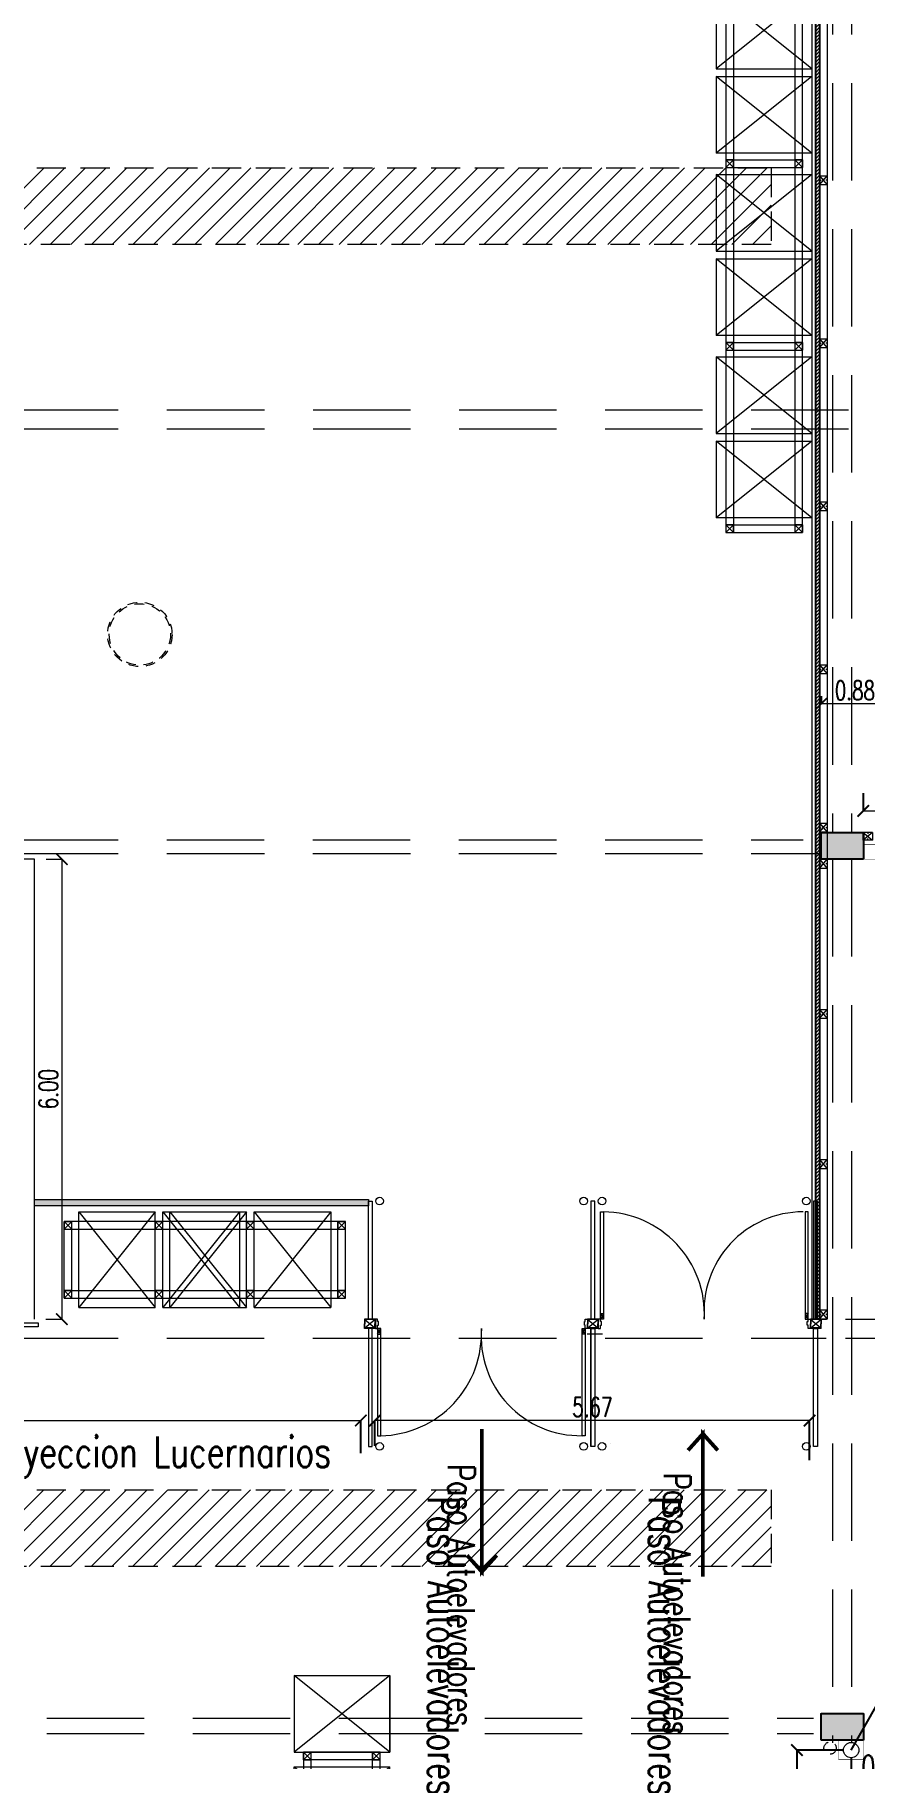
# Model space of a CAD drawing. Header units: millimetres. Extents: x 2828 to 3406, y 849 to 1266.
# Drawn here: x 2926.4 to 2937.23, y 1191.15 to 1213.64 of the extents above; entities that cross this region are included whole.
import ezdxf

# ---------------------------------------------------------------- set-up
doc = ezdxf.new("R2010")
doc.units = ezdxf.units.MM
doc.header["$PDMODE"] = 34
doc.header["$PDSIZE"] = -10
for name, pattern in [('AC-0071-XR-01-PL-PB-R07$0$HIDDEN2', [0.1875, 0.125, -0.0625]), ('DASHDOT', [1, 0.5, -0.25, 0, -0.25]), ('DASHED', [19.05, 12.7, -6.35]), ('DASHED2', [0.375, 0.25, -0.125])]:
    doc.linetypes.add(name, pattern=pattern)
doc.layers.get('DEFPOINTS').update_dxf_attribs({"lineweight": 5})
for name, color, linetype, lineweight in [('0.05', 64, 'Continuous', 5), ('0.10', 161, 'Continuous', 9), ('0.15', 41, 'Continuous', 13), ('0.2', 4, 'Continuous', 15), ('0.20', 4, 'Continuous', 15), ('0.30', 1, 'Continuous', 25), ('arq cotas', 152, 'Continuous', 13), ('arq tex', 31, 'Continuous', 5), ('barandas', 82, 'Continuous', 5), ('camaras', 42, 'Continuous', 20), ('columnas', 12, 'Continuous', 20), ('equip tx', 220, 'Continuous', 5), ('equipa cotas', 222, 'Continuous', 5), ('EQUIPAMIENTO', 4, 'Continuous', 15), ('proyecciones', 221, 'DASHED', 5), ('proyecciones caños pluviales', 191, 'DASHED2', 5)]:
    doc.layers.add(name, color=color, linetype=linetype, lineweight=lineweight)
for name, color, linetype, lineweight, true_color in [('eolicos nuevos', 7, 'Continuous', 13, 0x387000), ('equipa auxiliar', 7, 'Continuous', 13, 0x878787), ('hatch nuevo', 7, 'Continuous', 13, 0xff4f14), ('lucernarios nuevos', 252, 'DASHED', 9, 0x696969)]:
    doc.layers.add(name, color=color, linetype=linetype, lineweight=lineweight, true_color=true_color)
doc.layers.add('texto pluviales', color=52, linetype='Continuous')
doc.styles.add('100', font='romans.shx', dxfattribs={"width": 0.75, "height": 0.2})
doc.styles.add('250-cts', font='romans.shx', dxfattribs={"width": 0.7, "height": 0.25})
doc.dimstyles.new('250', dxfattribs={"dimtxt": 0.3, "dimasz": 0.15, "dimexe": 0, "dimexo": 0.1, "dimgap": 0.05, "dimtad": 1, "dimzin": 0, "dimdsep": 46, "dimtxsty": '250-cts', "dimblk": 'ARCHTICK', "dimcen": 0.02, "dimclrd": 256, "dimclre": 256, "dimclrt": 256, "dimazin": 0, "dimtfac": 1, "dimtofl": 0, "dimtmove": 1, "dimatfit": 0, "dimldrblk": 'OPEN90', "dimfxl": 1, "dimtolj": 1, "dimtzin": 0, "dimlwd": -1, "dimarcsym": 0})

# ---------------------------------------------------------------- blocks, each defined once
blk = doc.blocks.new('columnas')
at = {"layer": '0.05'}
h = blk.add_hatch(color=256, dxfattribs=at)
h.dxf.hatch_style = 1
h.paths.add_polyline_path([(7.351, 49.616), (7.901, 49.616), (7.901, 49.966), (7.351, 49.966)])
at = {"layer": '0.30', "lineweight": -2, "ltscale": 0.05}
h = blk.add_hatch(dxfattribs=at)
h.set_pattern_fill('ANSI31', color=256, scale=10000000000)
h.paths.add_polyline_path([(7.351, 49.616), (7.901, 49.616), (7.901, 49.966), (7.351, 49.966)])
at = {"layer": '0.15', "lineweight": -2, "ltscale": 0.05}
for p, q in [((7.901, 49.966), (7.351, 49.966)), ((7.351, 49.966), (7.351, 49.616)), ((7.901, 49.616), (7.901, 49.966)), ((7.351, 49.616), (7.901, 49.616))]:
    blk.add_line(p, q, dxfattribs=at)
at = {"layer": '0.30'}
for p, q in [((7.351, 49.966), (7.901, 49.966)), ((7.351, 49.616), (7.351, 49.966)), ((7.901, 49.966), (7.901, 49.616)), ((7.901, 49.616), (7.351, 49.616))]:
    blk.add_line(p, q, dxfattribs=at)
blk = doc.blocks.new('_ARCHTICK')
at = {"color": 0, "linetype": 'ByBlock', "const_width": 0.15}
blk.add_lwpolyline([(-0.5, -0.5), (0.5, 0.5)], dxfattribs=at)
blk = doc.blocks.new('*D225')
at = {"layer": 'DEFPOINTS', "color": 0, "transparency": 16777216}
for p in [(2936.661, 1204.909), (2936.661, 1204.909), (2937.543, 1204.909)]:
    blk.add_point(p, dxfattribs=at)
at = {"layer": 'equipa cotas', "linetype": 'DASHDOT', "lineweight": -2, "transparency": 16777216}
for p, q in [((2936.661, 1205.009), (2936.661, 1204.909)), ((2937.543, 1205.009), (2937.543, 1204.909))]:
    blk.add_line(p, q, dxfattribs=at)
at = {"layer": 'equipa cotas', "transparency": 16777216}
blk.add_line((2937.543, 1204.909), (2936.661, 1204.909), dxfattribs=at)
at = {"layer": 'equipa cotas', "transparency": 16777216, "xscale": 0.15, "yscale": 0.15, "zscale": 0.15, "rotation": 180}
blk.add_blockref('_ARCHTICK', (2936.661, 1204.909), dxfattribs=at)
at = {"layer": 'equipa cotas', "transparency": 16777216, "xscale": 0.15, "yscale": 0.15, "zscale": 0.15}
blk.add_blockref('_ARCHTICK', (2937.543, 1204.909), dxfattribs=at)
at = {"layer": 'equipa cotas', "transparency": 16777216, "insert": (2937.102, 1205.084), "char_height": 0.25, "attachment_point": 5, "style": '250-cts'}
blk.add_mtext('\\A1;0.88', dxfattribs=at)
blk = doc.blocks.new('_Open90')
at = {"color": 0, "linetype": 'ByBlock', "lineweight": -2}
for p, q in [((0, 0), (-1, 0)), ((-0.5, 0.5), (0, 0)), ((0, 0), (-0.5, -0.5))]:
    blk.add_line(p, q, dxfattribs=at)
blk = doc.blocks.new('*D292')
at = {"layer": 'arq cotas', "lineweight": -2, "transparency": 16777216}
for p, q in [((2937.211, 1203.742), (2937.211, 1203.512)), ((2946.042, 1203.742), (2946.042, 1203.512))]:
    blk.add_line(p, q, dxfattribs=at)
at = {"layer": 'arq cotas', "transparency": 16777216}
blk.add_line((2937.211, 1203.512), (2946.042, 1203.512), dxfattribs=at)
at = {"layer": 'DEFPOINTS', "color": 0, "transparency": 16777216}
for p in [(2937.211, 1203.842, -101.167), (2946.042, 1203.842), (2946.042, 1203.512)]:
    blk.add_point(p, dxfattribs=at)
at = {"layer": 'arq cotas', "transparency": 16777216, "xscale": 0.15, "yscale": 0.15, "zscale": 0.15, "rotation": 180}
blk.add_blockref('_ARCHTICK', (2937.211, 1203.512), dxfattribs=at)
at = {"layer": 'arq cotas', "transparency": 16777216, "xscale": 0.15, "yscale": 0.15, "zscale": 0.15}
blk.add_blockref('_ARCHTICK', (2946.042, 1203.512), dxfattribs=at)
at = {"layer": 'arq cotas', "transparency": 16777216, "insert": (2941.627, 1203.687), "char_height": 0.25, "attachment_point": 5, "style": '250-cts'}
blk.add_mtext('\\A1;8.83', dxfattribs=at)
blk = doc.blocks.new('*D357')
at = {"layer": 'DEFPOINTS', "color": 0, "transparency": 16777216}
for p in [(2937.053, 1191.262), (2936.346, 1188.562), (2937.953, 1188.562)]:
    blk.add_point(p, dxfattribs=at)
at = {"layer": 'texto pluviales', "lineweight": -2, "transparency": 16777216}
for p, q in [((2936.953, 1191.262), (2936.346, 1191.262)), ((2937.853, 1188.562), (2936.346, 1188.562))]:
    blk.add_line(p, q, dxfattribs=at)
at = {"layer": 'texto pluviales', "transparency": 16777216}
blk.add_line((2936.346, 1191.262), (2936.346, 1188.562), dxfattribs=at)
at = {"layer": 'texto pluviales', "transparency": 16777216, "xscale": 0.15, "yscale": 0.15, "zscale": 0.15}
for p, rotation in [((2936.346, 1191.262), 90), ((2936.346, 1188.562), 270)]:
    blk.add_blockref('_ARCHTICK', p, dxfattribs=dict(at, rotation=rotation))
at = {"layer": 'texto pluviales', "transparency": 16777216, "insert": (2936.146, 1189.912), "char_height": 0.3, "attachment_point": 5, "rotation": 90, "style": '250-cts'}
blk.add_mtext('\\A1;2.70', dxfattribs=at)
blk = doc.blocks.new('*D358')
at = {"layer": 'DEFPOINTS', "color": 0, "transparency": 16777216}
for p in [(2937.053, 1191.262), (2937.95, 1190.845), (2937.95, 1188.749, 101.167)]:
    blk.add_point(p, dxfattribs=at)
at = {"layer": 'texto pluviales', "lineweight": -2, "transparency": 16777216}
for p, q in [((2937.053, 1191.162), (2937.053, 1190.845)), ((2937.95, 1188.849), (2937.95, 1190.845))]:
    blk.add_line(p, q, dxfattribs=at)
at = {"layer": 'texto pluviales', "transparency": 16777216}
blk.add_line((2937.053, 1190.845), (2937.95, 1190.845), dxfattribs=at)
at = {"layer": 'texto pluviales', "transparency": 16777216, "xscale": 0.15, "yscale": 0.15, "zscale": 0.15, "rotation": 180}
blk.add_blockref('_ARCHTICK', (2937.053, 1190.845), dxfattribs=at)
at = {"layer": 'texto pluviales', "transparency": 16777216, "xscale": 0.15, "yscale": 0.15, "zscale": 0.15}
blk.add_blockref('_ARCHTICK', (2937.95, 1190.845), dxfattribs=at)
at = {"layer": 'texto pluviales', "transparency": 16777216, "insert": (2937.501, 1191.045), "char_height": 0.3, "attachment_point": 5, "style": '250-cts'}
blk.add_mtext('\\A1;0.90', dxfattribs=at)
blk = doc.blocks.new('col.met')
at = {"layer": 'camaras'}
for p, q in [((5.086, 112.568), (5.206, 112.568)), ((5.086, 112.468), (5.086, 112.568)), ((5.086, 112.468), (5.206, 112.568)), ((5.206, 112.468), (5.086, 112.568)), ((5.086, 112.468), (5.206, 112.468)), ((5.146, 112.568), (5.146, 112.548)), ((5.146, 112.468), (5.146, 112.488)), ((5.206, 112.568), (5.206, 112.468))]:
    blk.add_line(p, q, dxfattribs=at)
blk = doc.blocks.new('A$C371A6B59')
at = {"layer": 'lucernarios nuevos', "ltscale": 0.03}
h = blk.add_hatch(dxfattribs=at)
h.set_pattern_fill('ANSI31', color=256, scale=0.06)
h.set_pattern_definition([(45, (-2900.79639, -1108.54296), (-0.134703842, 0.134703842), [])])
h.paths.add_polyline_path([(0, 1), (16.438, 1), (16.438, 0), (0, 0)])
blk.add_lwpolyline([(0, 1), (16.438, 1), (16.438, 0), (0, 0)], close=True, dxfattribs=at)
blk = doc.blocks.new('A$C26D87C71')
at = {"layer": 'eolicos nuevos', "linetype": 'DASHED', "ltscale": 0.01}
for radius in [0.42, 0.4]:
    blk.add_circle((0, 0), radius, dxfattribs=at)
blk = doc.blocks.new('A$C45170E89')
at = {"layer": 'eolicos nuevos'}
blk.add_blockref('A$C26D87C71', (-18.365, 0), dxfattribs=at)
blk = doc.blocks.new('*D449')
at = {"layer": 'DEFPOINTS', "color": 0, "transparency": 16777216}
for p in [(2930.841, 1195.56), (2930.841, 1195.131), (2936.511, 1194.942)]:
    blk.add_point(p, dxfattribs=at)
at = {"layer": 'equipa cotas', "linetype": 'DASHDOT', "lineweight": -2, "transparency": 16777216}
for p, q in [((2930.841, 1195.231), (2930.841, 1195.56)), ((2936.511, 1195.042), (2936.511, 1195.56))]:
    blk.add_line(p, q, dxfattribs=at)
at = {"layer": 'equipa cotas', "transparency": 16777216}
blk.add_line((2936.511, 1195.56), (2930.841, 1195.56), dxfattribs=at)
at = {"layer": 'equipa cotas', "transparency": 16777216, "xscale": 0.15, "yscale": 0.15, "zscale": 0.15, "rotation": 180}
blk.add_blockref('_ARCHTICK', (2930.841, 1195.56), dxfattribs=at)
at = {"layer": 'equipa cotas', "transparency": 16777216, "xscale": 0.15, "yscale": 0.15, "zscale": 0.15}
blk.add_blockref('_ARCHTICK', (2936.511, 1195.56), dxfattribs=at)
at = {"layer": 'equipa cotas', "transparency": 16777216, "insert": (2933.676, 1195.735), "char_height": 0.25, "attachment_point": 5, "style": '250-cts'}
blk.add_mtext('\\A1;5.67', dxfattribs=at)
blk = doc.blocks.new('upn140')
at = {"layer": '0.20'}
for p, q in [((2930.668, 1180.002), (2930.528, 1180.002)), ((2930.528, 1180.002), (2930.528, 1179.944)), ((2930.528, 1179.882), (2930.528, 1179.941)), ((2930.663, 1179.997), (2930.533, 1179.997)), ((2930.533, 1179.997), (2930.533, 1179.942)), ((2930.533, 1179.888), (2930.663, 1179.997)), ((2930.533, 1179.997), (2930.663, 1179.888)), ((2930.533, 1179.888), (2930.533, 1179.942)), ((2930.663, 1179.888), (2930.533, 1179.888)), ((2930.663, 1179.997), (2930.663, 1179.942)), ((2930.663, 1179.888), (2930.663, 1179.942)), ((2930.668, 1180.002), (2930.668, 1179.944)), ((2930.668, 1179.882), (2930.668, 1179.941)), ((2930.668, 1179.882), (2930.528, 1179.882))]:
    blk.add_line(p, q, dxfattribs=at)
for centre, start, end in [((2930.532, 1179.949), 233.9266, 282.3474), ((2930.532, 1179.936), 77.6526, 126.0734), ((2930.664, 1179.949), 257.6526, 306.0734), ((2930.664, 1179.936), 53.9266, 102.3474)]:
    blk.add_arc(centre, 0.00664, start, end, dxfattribs=at)
blk = doc.blocks.new('A$C53AC3D90')
at = {"layer": 'barandas'}
for p, q in [((-0.025, -0.06), (-0.025, -1.6)), ((0.025, -0.06), (0.025, -1.6))]:
    blk.add_line(p, q, dxfattribs=at)
for points in [[(-2.878, 0.06), (-2.928, 0.06), (-2.928, 1.6), (-2.878, 1.6)], [(-0.025, 0.06), (0.025, 0.06), (0.025, 1.6), (-0.025, 1.6)], [(2.878, 0.06), (2.928, 0.06), (2.928, 1.6), (2.878, 1.6)], [(-2.878, -0.06), (-2.928, -0.06), (-2.928, -1.6), (-2.878, -1.6)], [(-0.025, -0.06), (0.025, -0.06), (0.025, -1.6), (-0.025, -1.6)], [(2.878, -0.06), (2.928, -0.06), (2.928, -1.6), (2.878, -1.6)]]:
    blk.add_lwpolyline(points, close=True, dxfattribs=at)
for centre in [(-2.783, 1.6), (-0.12, 1.6), (0.12, 1.6), (2.783, 1.6), (-2.783, -1.6), (-0.12, -1.6), (0.12, -1.6), (2.783, -1.6)]:
    blk.add_circle(centre, 0.05, dxfattribs=at)
blk = doc.blocks.new('*D454')
at = {"layer": 'DEFPOINTS', "color": 0, "transparency": 16777216}
for p in [(2905.959, 1195.771, 0.152), (2930.656, 1195.56), (2930.656, 1195.035, 0.009)]:
    blk.add_point(p, dxfattribs=at)
at = {"layer": 'equipa cotas', "linetype": 'DASHDOT', "lineweight": -2, "transparency": 16777216}
for p, q in [((2905.959, 1195.671), (2905.959, 1195.56)), ((2930.656, 1195.135), (2930.656, 1195.56))]:
    blk.add_line(p, q, dxfattribs=at)
at = {"layer": 'equipa cotas', "transparency": 16777216}
blk.add_line((2905.959, 1195.56), (2930.656, 1195.56), dxfattribs=at)
at = {"layer": 'equipa cotas', "transparency": 16777216, "xscale": 0.15, "yscale": 0.15, "zscale": 0.15, "rotation": 180}
blk.add_blockref('_ARCHTICK', (2905.959, 1195.56), dxfattribs=at)
at = {"layer": 'equipa cotas', "transparency": 16777216, "xscale": 0.15, "yscale": 0.15, "zscale": 0.15}
blk.add_blockref('_ARCHTICK', (2930.656, 1195.56), dxfattribs=at)
at = {"layer": 'equipa cotas', "transparency": 16777216, "insert": (2918.308, 1195.735), "char_height": 0.25, "attachment_point": 5, "style": '250-cts'}
blk.add_mtext('\\A1;24.70', dxfattribs=at)
blk = doc.blocks.new('D')
at = {"layer": 'equipa auxiliar', "linetype": 'DASHED'}
for p, q in [((2931.035, 1108.413), (2929.785, 1109.413)), ((2931.035, 1109.413), (2929.785, 1108.413)), ((2929.785, 1109.413), (2929.785, 1108.413)), ((2929.785, 1109.413), (2931.035, 1109.413)), ((2931.035, 1108.413), (2931.035, 1109.413)), ((2931.035, 1109.413), (2931.035, 1108.413)), ((2929.785, 1108.413), (2931.035, 1108.413))]:
    blk.add_line(p, q, dxfattribs=at)
blk = doc.blocks.new('E')
at = {"layer": 'EQUIPAMIENTO'}
for p, q in [((2929.861, 1169.108), (2929.861, 1169.008)), ((2929.861, 1169.008), (2929.861, 1169.108)), ((2930.861, 1169.108), (2929.861, 1169.108)), ((2930.861, 1169.108), (2929.861, 1169.108)), ((2930.861, 1169.108), (2929.861, 1169.108)), ((2930.861, 1169.108), (2929.861, 1169.108)), ((2929.861, 1169.108), (2929.961, 1169.008)), ((2929.861, 1169.008), (2929.961, 1169.108)), ((2930.861, 1169.108), (2929.936, 1169.108)), ((2929.961, 1167.818), (2929.961, 1169.108)), ((2930.761, 1169.008), (2930.761, 1169.108)), ((2930.761, 1167.818), (2930.761, 1169.108)), ((2930.761, 1169.108), (2930.861, 1169.008)), ((2930.761, 1169.008), (2930.861, 1169.108)), ((2930.861, 1169.008), (2930.861, 1169.108)), ((2930.861, 1169.008), (2930.861, 1169.108)), ((2930.861, 1169.008), (2930.861, 1169.108)), ((2929.861, 1169.018), (2929.861, 1167.818)), ((2930.861, 1169.008), (2929.861, 1169.008)), ((2930.861, 1169.008), (2929.861, 1169.008)), ((2930.861, 1169.008), (2929.861, 1169.008)), ((2930.861, 1167.818), (2930.861, 1169.018)), ((2929.861, 1167.728), (2929.861, 1167.828)), ((2929.861, 1167.828), (2929.861, 1167.728)), ((2930.861, 1167.828), (2929.861, 1167.828)), ((2930.861, 1167.828), (2929.861, 1167.828)), ((2930.861, 1167.828), (2929.861, 1167.828)), ((2929.861, 1167.728), (2929.961, 1167.828)), ((2929.861, 1167.828), (2929.961, 1167.728)), ((2930.761, 1167.828), (2930.761, 1167.728)), ((2930.761, 1167.728), (2930.861, 1167.828)), ((2930.761, 1167.828), (2930.861, 1167.728)), ((2930.861, 1167.828), (2930.861, 1167.728)), ((2930.861, 1167.828), (2930.861, 1167.728)), ((2930.861, 1167.828), (2930.861, 1167.728)), ((2930.861, 1167.728), (2929.861, 1167.728)), ((2930.861, 1167.728), (2929.861, 1167.728)), ((2930.861, 1167.728), (2929.861, 1167.728)), ((2930.861, 1167.728), (2929.861, 1167.728)), ((2930.861, 1167.728), (2929.936, 1167.728))]:
    blk.add_line(p, q, dxfattribs=at)
at = {"layer": 'EQUIPAMIENTO', "linetype": 'DASHED'}
for p, q in [((2929.736, 1167.918), (2929.736, 1168.918)), ((2929.736, 1167.918), (2929.736, 1168.918)), ((2929.736, 1168.918), (2930.986, 1167.918)), ((2929.736, 1167.918), (2930.986, 1168.918)), ((2929.736, 1168.918), (2930.986, 1168.918)), ((2930.986, 1167.918), (2930.986, 1168.918)), ((2930.986, 1167.918), (2929.736, 1167.918))]:
    blk.add_line(p, q, dxfattribs=at)
at = {"layer": 'EQUIPAMIENTO'}
for points in [[(2929.961, 1169.008), (2929.961, 1169.108), (2929.861, 1169.108), (2929.861, 1169.008), (2929.961, 1169.008)], [(2930.861, 1169.008), (2930.861, 1169.108), (2930.761, 1169.108), (2930.761, 1169.008), (2930.861, 1169.008)], [(2929.961, 1167.828), (2929.961, 1167.728), (2929.861, 1167.728), (2929.861, 1167.828), (2929.961, 1167.828)], [(2930.861, 1167.828), (2930.861, 1167.728), (2930.761, 1167.728), (2930.761, 1167.828), (2930.861, 1167.828)]]:
    blk.add_lwpolyline(points, dxfattribs=at)
blk = doc.blocks.new('*D452')
at = {"layer": 'DEFPOINTS', "color": 0, "transparency": 16777216}
for p in [(2930.707, 1202.883, 241.201), (2930.706, 1196.883, 241.201), (2931.013, 1196.883)]:
    blk.add_point(p, dxfattribs=at)
at = {"layer": 'equipa cotas', "linetype": 'DASHDOT', "lineweight": -2, "transparency": 16777216}
for p, q in [((2930.807, 1202.883), (2931.013, 1202.883)), ((2930.806, 1196.883), (2931.013, 1196.883))]:
    blk.add_line(p, q, dxfattribs=at)
at = {"layer": 'equipa cotas', "transparency": 16777216}
blk.add_line((2931.013, 1202.883), (2931.013, 1196.883), dxfattribs=at)
at = {"layer": 'equipa cotas', "transparency": 16777216, "xscale": 0.15, "yscale": 0.15, "zscale": 0.15}
for p, rotation in [((2931.013, 1202.883), 90), ((2931.013, 1196.883), 270)]:
    blk.add_blockref('_ARCHTICK', p, dxfattribs=dict(at, rotation=rotation))
at = {"layer": 'equipa cotas', "transparency": 16777216, "insert": (2930.838, 1199.883), "char_height": 0.25, "attachment_point": 5, "rotation": 90, "style": '250-cts'}
blk.add_mtext('\\A1;6.00', dxfattribs=at)
blk = doc.blocks.new('rack relevado')
at = {"layer": 'EQUIPAMIENTO', "linetype": 'DASHED'}
for p, q in [((-2.3, 1.125), (-2.3, -0.125)), ((-1.3, -0.125), (-2.3, 1.125)), ((-2.3, -0.125), (-1.3, 1.125)), ((-2.3, 1.125), (-1.3, 1.125)), ((-1.3, 1.125), (-1.3, -0.125)), ((-0.2, -0.125), (-1.2, 1.125)), ((-1.2, -0.125), (-0.2, 1.125)), ((-1.2, 1.125), (-0.2, 1.125)), ((-1.2, 1.125), (-1.2, -0.125)), ((-0.2, -0.125), (-0.2, 1.125)), ((-2.3, -0.125), (-1.3, -0.125)), ((-1.2, -0.125), (-0.2, -0.125))]:
    blk.add_line(p, q, dxfattribs=at)
at = {"layer": 'EQUIPAMIENTO'}
for p, q in [((-2.49, 1), (-2.39, 1)), ((-2.49, 1), (-2.49, 0)), ((-2.49, 1), (-2.49, 0)), ((-2.49, 1), (-2.49, 0)), ((-2.39, 0.9), (-2.49, 1)), ((-2.49, 0.9), (-2.39, 1)), ((-2.49, 0.9), (-0.01, 0.9)), ((-2.4, 1), (-0.1, 1)), ((-2.39, 1), (-2.39, 0.075)), ((-2.39, 1), (-2.39, 0)), ((-2.39, 1), (-2.39, 0)), ((-2.39, 1), (-2.39, 0)), ((-2.39, 1), (-2.39, 0)), ((-0.11, 1), (-0.01, 1)), ((-0.11, 1), (-0.01, 1)), ((-0.11, 1), (-0.01, 1)), ((-0.11, 1), (-0.11, 0)), ((-0.11, 1), (-0.11, 0)), ((-0.11, 1), (-0.11, 0)), ((-0.01, 0.9), (-0.11, 1)), ((-0.11, 0.9), (-0.01, 1)), ((-0.11, 0.9), (-0.01, 0.9)), ((-0.01, 1), (-0.01, 0.075)), ((-0.01, 1), (-0.01, 0)), ((-0.01, 1), (-0.01, 0)), ((-0.01, 1), (-0.01, 0)), ((-0.01, 1), (-0.01, 0)), ((-2.49, 0.1), (-2.39, 0.1)), ((-2.49, 0.1), (-0.01, 0.1)), ((-2.39, 0), (-2.49, 0.1)), ((-2.49, 0), (-2.39, 0.1)), ((-2.49, 0), (-2.39, 0)), ((-0.01, 0), (-0.11, 0.1)), ((-0.11, 0), (-0.01, 0.1)), ((-0.11, 0), (-0.01, 0)), ((-2.39, 0), (-2.49, 0)), ((-0.1, 0), (-2.4, 0)), ((-0.01, 0), (-0.11, 0))]:
    blk.add_line(p, q, dxfattribs=at)
for points in [[(-2.49, 1), (-2.39, 1), (-2.39, 0.9), (-2.49, 0.9), (-2.49, 1)], [(-0.11, 1), (-0.01, 1), (-0.01, 0.9), (-0.11, 0.9), (-0.11, 1)], [(-2.49, 0.1), (-2.39, 0.1), (-2.39, 0), (-2.49, 0), (-2.49, 0.1)], [(-0.11, 0.1), (-0.01, 0.1), (-0.01, 0), (-0.11, 0), (-0.11, 0.1)]]:
    blk.add_lwpolyline(points, dxfattribs=at)
blk = doc.blocks.new('WIC')
at = {"layer": 'barandas', "elevation": -101.167}
blk.add_lwpolyline([(2905.859, 1196.833), (2930.706, 1196.833), (2930.706, 1196.783), (2905.859, 1196.783), (2905.859, 1196.833)], dxfattribs=at)
at = {"layer": 'camaras'}
blk.add_line((2930.656, 1196.883, -101.167), (2930.657, 1202.883, -181.567), dxfattribs=at)
at = {"layer": 'equipa cotas'}
dim = blk.add_linear_dim(base=(2931.013, 1196.883, -342.368), p1=(2930.707, 1202.883, -101.167), p2=(2930.706, 1196.883, -101.167), angle=90, dimstyle='250', override={"dimfxl": 0}, dxfattribs=at)
dim.commit()
dim.dimension.update_dxf_attribs({"geometry": '*D452', "text_midpoint": (2930.838, 1199.883, -342.368)})

msp = doc.modelspace()

# ---------------------------------------------------------------- hatches: boundary and pattern name
at = {"layer": '0.10', "true_color": 0x9e9e9e}
h = msp.add_hatch(dxfattribs=at)
h.set_pattern_fill('ANSI31', color=253, scale=0.01)
h.paths.add_polyline_path([(2936.641, 1196.884), (2936.591, 1196.884), (2936.591, 1224.968), (2936.641, 1224.968)])
at = {"layer": 'camaras', "true_color": 0x8c8c8c}
h = msp.add_hatch(color=252, dxfattribs=at)
h.dxf.hatch_style = 1
h.paths.add_polyline_path([(2926.4, 1198.363), (2926.4, 1198.443), (2930.756, 1198.443), (2930.756, 1198.363)])

# ---------------------------------------------------------------- linework, layer by layer
at = {"layer": '0.05'}
msp.add_line((2936.561, 1196.883, -101.167), (2936.732, 1196.883, -101.167), dxfattribs=at)
for points in [[(2936.541, 1224.968), (2936.541, 1196.883)], [(2936.741, 1224.745), (2936.741, 1196.883)]]:
    msp.add_lwpolyline(points, dxfattribs=at)
at = {"layer": '0.10', "color": 251, "true_color": 0x5e5e5e}
msp.add_line((2933.914, 1195.263, -169.805), (2933.914, 1195.263, -169.805), dxfattribs=at)
at = {"layer": '0.10', "elevation": -101.167}
for points in [[(2933.824, 1196.883), (2933.784, 1196.883), (2933.784, 1198.283), (2933.824, 1198.283)], [(2936.451, 1196.883), (2936.491, 1196.883), (2936.491, 1198.283), (2936.451, 1198.283)], [(2930.916, 1196.763), (2930.876, 1196.763), (2930.876, 1195.363), (2930.916, 1195.363)], [(2933.544, 1196.763), (2933.584, 1196.763), (2933.584, 1195.363), (2933.544, 1195.363)]]:
    msp.add_lwpolyline(points, close=True, dxfattribs=at)
at = {"layer": '0.10', "color": 251, "true_color": 0x5e5e5e, "const_width": 0.05}
for points in [[(2932.236, 1195.45), (2932.236, 1193.588), (2932.042, 1193.803)], [(2932.236, 1195.45), (2932.236, 1193.588), (2932.43, 1193.803)], [(2935.119, 1193.525), (2935.119, 1195.388), (2934.925, 1195.172)], [(2935.119, 1193.525), (2935.119, 1195.388), (2935.313, 1195.172)]]:
    msp.add_lwpolyline(points, dxfattribs=at)
at = {"layer": '0.10'}
for centre, radius, start, end in [((2933.804, 1196.948, -181.567), 1.335, 357.2152, 89.1446), ((2936.428, 1196.988, -181.567), 1.295, 90.0914, 184.6705), ((2930.896, 1196.698, -181.567), 1.335, 270.8554, 2.7848), ((2933.521, 1196.658, -181.567), 1.295, 175.3351, 271.0241)]:
    msp.add_arc(centre, radius, start, end, dxfattribs=at)
at = {"layer": '0.15'}
msp.add_line((2937.059, 1202.883, -101.167), (2936.809, 1202.883, -101.167), dxfattribs=at)
msp.add_line((2937.059, 1202.883, -101.167), (2936.809, 1202.883, -101.167), dxfattribs=at)
at = {"layer": '0.15', "const_width": 0.005}
msp.add_lwpolyline([(2936.661, 1202.883), (2937.211, 1202.883), (2937.211, 1203.232), (2936.661, 1203.232)], close=True, dxfattribs=at)
at = {"layer": '0.15', "const_width": 0.005, "elevation": -101.167}
msp.add_lwpolyline([(2937.211, 1203.058), (2937.211, 1203.076), (2937.393, 1203.076), (2937.393, 1202.883), (2937.211, 1202.883), (2937.211, 1202.905)], dxfattribs=at)
at = {"layer": '0.15', "const_width": 0.005}
msp.add_lwpolyline([(2936.915, 1191.392), (2936.889, 1191.392), (2936.889, 1191.142), (2937.211, 1191.142), (2937.211, 1191.392), (2937.192, 1191.392)], dxfattribs=at)
at = {"layer": '0.2'}
msp.add_circle((2937.053, 1191.262), 0.1, dxfattribs=at)
at = {"layer": '0.20'}
for p, q in [((2933.754, 1196.883, -101.167), (2933.614, 1196.883, -101.167)), ((2933.614, 1196.883, -101.167), (2933.614, 1196.824, -101.167)), ((2933.614, 1196.763, -101.167), (2933.614, 1196.822, -101.167)), ((2933.754, 1196.763, -101.167), (2933.614, 1196.763, -101.167)), ((2933.748, 1196.878, -101.167), (2933.619, 1196.878, -101.167)), ((2933.619, 1196.878, -101.167), (2933.619, 1196.823, -101.167)), ((2933.619, 1196.768, -101.167), (2933.748, 1196.878, -101.167)), ((2933.619, 1196.878, -101.167), (2933.748, 1196.768, -101.167)), ((2933.619, 1196.768, -101.167), (2933.619, 1196.823, -101.167)), ((2933.748, 1196.768, -101.167), (2933.619, 1196.768, -101.167)), ((2933.748, 1196.878, -101.167), (2933.748, 1196.823, -101.167)), ((2933.748, 1196.768, -101.167), (2933.748, 1196.823, -101.167)), ((2933.754, 1196.883, -101.167), (2933.754, 1196.824, -101.167)), ((2933.754, 1196.763, -101.167), (2933.754, 1196.822, -101.167))]:
    msp.add_line(p, q, dxfattribs=at)
for points, elevation in [([(2926.4, 1198.363), (2926.4, 1198.443), (2930.756, 1198.443), (2930.756, 1198.363)], -174.175), ([(2930.876, 1196.688), (2930.916, 1196.688), (2930.916, 1196.763), (2930.876, 1196.763)], -101.167), ([(2933.584, 1196.688), (2933.544, 1196.688), (2933.544, 1196.763), (2933.584, 1196.763)], -101.167), ([(2933.784, 1196.958), (2933.824, 1196.958), (2933.824, 1196.883), (2933.784, 1196.883)], -101.167), ([(2936.491, 1196.958), (2936.451, 1196.958), (2936.451, 1196.883), (2936.491, 1196.883)], -101.167)]:
    msp.add_lwpolyline(points, close=True, dxfattribs=dict(at, elevation=elevation))
at = {"layer": '0.20', "elevation": -101.167}
for points in [[(2930.846, 1196.823), (2930.846, 1196.763), (2930.876, 1196.763), (2930.876, 1196.803), (2930.886, 1196.803), (2930.886, 1196.853), (2930.876, 1196.853), (2930.876, 1196.883), (2930.846, 1196.883), (2930.846, 1196.823)], [(2933.614, 1196.823), (2933.614, 1196.763), (2933.584, 1196.763), (2933.584, 1196.803), (2933.574, 1196.803), (2933.574, 1196.853), (2933.584, 1196.853), (2933.584, 1196.883), (2933.614, 1196.883), (2933.614, 1196.823)], [(2933.754, 1196.823), (2933.754, 1196.763), (2933.784, 1196.763), (2933.784, 1196.803), (2933.794, 1196.803), (2933.794, 1196.853), (2933.784, 1196.853), (2933.784, 1196.883), (2933.754, 1196.883), (2933.754, 1196.823)], [(2936.521, 1196.823), (2936.521, 1196.763), (2936.491, 1196.763), (2936.491, 1196.803), (2936.481, 1196.803), (2936.481, 1196.853), (2936.491, 1196.853), (2936.491, 1196.883), (2936.521, 1196.883), (2936.521, 1196.823)]]:
    msp.add_lwpolyline(points, dxfattribs=at)
at = {"layer": '0.20'}
for centre, start, end in [((2933.618, 1196.829, -101.167), 233.9266, 282.3474), ((2933.618, 1196.816, -101.167), 77.6526, 126.0734), ((2933.75, 1196.829, -101.167), 257.6526, 306.0734), ((2933.75, 1196.816, -101.167), 53.9266, 102.3474)]:
    msp.add_arc(centre, 0.00664, start, end, dxfattribs=at)
at = {"layer": '0.30', "elevation": -101.167}
msp.add_lwpolyline([(2936.641, 1196.884), (2936.591, 1196.884), (2936.591, 1224.968), (2936.641, 1224.968)], close=True, dxfattribs=at)
at = {"layer": 'camaras'}
for p, q in [((2926.401, 1202.883, -254.576), (2901.703, 1202.883, -254.576)), ((2933.809, 1196.688, -101.167), (2933.609, 1196.688, -101.167))]:
    msp.add_line(p, q, dxfattribs=at)
at = {"layer": 'hatch nuevo', "color": 8, "true_color": 0x7d7d7d}
for p, q in [((2930.916, 1196.688, -101.167), (2930.876, 1196.763, -101.167)), ((2930.876, 1196.688, -101.167), (2930.916, 1196.763, -101.167)), ((2933.544, 1196.688, -101.167), (2933.584, 1196.763, -101.167)), ((2933.584, 1196.688, -101.167), (2933.544, 1196.763, -101.167)), ((2933.824, 1196.958, -101.167), (2933.784, 1196.883, -101.167)), ((2933.784, 1196.958, -101.167), (2933.824, 1196.883, -101.167)), ((2936.451, 1196.958, -101.167), (2936.491, 1196.883, -101.167)), ((2936.491, 1196.958, -101.167), (2936.451, 1196.883, -101.167))]:
    msp.add_line(p, q, dxfattribs=at)
at = {"layer": 'proyecciones', "color": 251, "ltscale": 0.1, "true_color": 0x6b6b6b}
for p, q in [((2936.809, 1235.865, -101.167), (2936.809, 1203.232, -26.991)), ((2937.059, 1235.865, -101.167), (2937.059, 1203.232, -26.991)), ((2899.553, 1208.745, 0.061), (2955.219, 1208.745)), ((2899.553, 1208.495, 0.061), (2955.219, 1208.495)), ((2899.552, 1203.133, -101.167), (2936.427, 1203.133, -101.167)), ((2899.552, 1203.133, -101.167), (2936.427, 1203.133, -101.167)), ((2899.552, 1202.958, -101.167), (2936.427, 1202.958, -101.167)), ((2899.553, 1202.958, -101.167), (2936.661, 1202.958)), ((2936.809, 1202.883, -26.197), (2936.809, 1191.357)), ((2937.059, 1202.883, -26.197), (2937.059, 1191.357)), ((2936.977, 1196.884), (2955.219, 1196.884)), ((2899.552, 1196.634), (2936.727, 1196.634)), ((2936.977, 1196.634), (2955.219, 1196.634)), ((2918.941, 1191.677, 101.167), (2936.56, 1191.677, 101.167)), ((2918.941, 1191.477, 101.167), (2936.56, 1191.477, 101.167))]:
    msp.add_line(p, q, dxfattribs=at)
at = {"layer": 'proyecciones caños pluviales', "linetype": 'AC-0071-XR-01-PL-PB-R07$0$HIDDEN2'}
msp.add_lwpolyline([(2936.661, 1191.742), (2937.211, 1191.742), (2937.211, 1191.392), (2936.661, 1191.392)], close=True, dxfattribs=at)
msp.add_circle((2936.778, 1191.289), 0.08, dxfattribs=at)
at = {"layer": 'texto pluviales'}
msp.add_line((2937.053, 1191.262), (2937.81, 1192.597), dxfattribs=at)

# ---------------------------------------------------------------- block references
at = {"layer": '0.05'}
msp.add_blockref('WIC', (-4.257, 0, -73.009), dxfattribs=at)
at = {"layer": '0.10'}
for p in [(0.178, 16.88, -101.167), (5.993, 16.88, -101.167)]:
    msp.add_blockref('upn140', p, dxfattribs=at)
at = {"layer": '0.20'}
for p, rotation in [((2824.173, 1216.883), 270), ((2824.173, 1214.757), 270), ((2824.173, 1212.63), 270), ((2824.173, 1210.504), 270), ((2824.173, 1208.439, -202.333), 270), ((2942.417, 1315.7, -101.167), 180), ((2824.173, 1207.969, -202.333), 270), ((2824.173, 1206.009, -101.167), 270), ((2824.173, 1204.05, -101.167), 270), ((2824.173, 1202.09, -101.167), 270)]:
    msp.add_blockref('col.met', p, dxfattribs=dict(at, rotation=rotation))
at = {"layer": 'barandas'}
msp.add_blockref('A$C53AC3D90', (2933.684, 1196.823, -101.167), dxfattribs=at)
at = {"layer": 'columnas'}
for p in [(2929.311, 1153.266, -101.167), (2929.311, 1153.266, -101.167), (2929.311, 1141.775)]:
    msp.add_blockref('columnas', p, dxfattribs=at)
at = {"layer": 'eolicos nuevos'}
msp.add_blockref('A$C45170E89', (2946.139, 1205.814, -50.553), dxfattribs=at)
at = {"layer": 'EQUIPAMIENTO', "xscale": -1}
for p, rotation in [((2936.416, 1211.893), 90), ((2936.416, 1209.513), 90), ((2936.416, 1207.133), 90), ((2929.276, 1198.158), 180), ((2930.466, 1198.158), 180)]:
    msp.add_blockref('rack relevado', p, dxfattribs=dict(at, rotation=rotation))
at = {"layer": 'EQUIPAMIENTO'}
for name, p in [('D', (0, 82.822)), ('E', (0.049, 22.127))]:
    msp.add_blockref(name, p, dxfattribs=at)
at = {"layer": 'lucernarios nuevos'}
for p in [(2919.571, 1210.9, 0.02), (2919.571, 1193.655)]:
    msp.add_blockref('A$C371A6B59', p, dxfattribs=at)

# ---------------------------------------------------------------- texts
at = {"layer": 'arq tex', "char_height": 0.4, "width": 14.70375, "attachment_point": 5, "rotation": 270, "style": '250-cts'}
for insert in [(2931.731, 1192.62, 0.03), (2934.613, 1192.62, 0.03)]:
    msp.add_mtext('Paso Autoelevadores', dxfattribs=dict(at, insert=insert))
at = {"layer": 'equip tx', "insert": (2902.817, 1195.351), "char_height": 0.4, "attachment_point": 1, "style": '100'}
msp.add_mtext_dynamic_manual_height_columns('\\pi22.758;Proyeccion Lucernarios', width=50.70215, gutter_width=12.5, heights=[0], dxfattribs=at)
at = {"layer": 'equip tx', "char_height": 0.35, "width": 14.70375, "attachment_point": 5, "rotation": 270, "style": '250-cts'}
for insert in [(2931.968, 1193.284, 0.03), (2934.784, 1193.169, 0.03)]:
    msp.add_mtext('Paso Autoelevadores', dxfattribs=dict(at, insert=insert))

# ---------------------------------------------------------------- dimensions: what is measured, and where the dimension line sits
at = {"layer": 'arq cotas'}
dim = msp.add_linear_dim(base=(2946.042, 1203.512), p1=(2937.211, 1203.842, -101.167), p2=(2946.042, 1203.842), dimstyle='250', override={"dimfxl": 0}, dxfattribs=at)
dim.commit()
dim.dimension.update_dxf_attribs({"geometry": '*D292', "text_midpoint": (2941.627, 1203.687)})
at = {"layer": 'equipa cotas'}
for base, p1, p2, picture, middle in [((2936.661, 1204.909, -202.333), (2937.543, 1204.909, -202.333), (2936.661, 1204.909, -202.333), '*D225', (2937.102, 1205.084, -202.333)), ((2930.841, 1195.56, -101.167), (2936.511, 1194.942, -101.167), (2930.841, 1195.131, -101.167), '*D449', (2933.676, 1195.735, -101.167))]:
    dim = msp.add_linear_dim(base=base, p1=p1, p2=p2, dimstyle='250', override={"dimfxl": 0}, dxfattribs=at)
    dim.commit()
    dim.dimension.update_dxf_attribs({"geometry": picture, "text_midpoint": middle})
dim = msp.add_linear_dim(base=(2930.656, 1195.56), p1=(2905.959, 1195.771, 0.152), p2=(2930.656, 1195.035, 0.009), dimstyle='250', dxfattribs=at)
dim.commit()
dim.dimension.update_dxf_attribs({"geometry": '*D454', "text_midpoint": (2918.308, 1195.735)})
at = {"layer": 'texto pluviales'}
dim = msp.add_linear_dim(base=(2936.346, 1188.562), p1=(2937.053, 1191.262), p2=(2937.953, 1188.562), angle=90, dimstyle='250', override={"dimfxl": 0.125, "dimtfillclr": 256}, dxfattribs=at)
dim.commit()
dim.dimension.update_dxf_attribs({"geometry": '*D357', "text_midpoint": (2936.146, 1189.912)})
dim = msp.add_linear_dim(base=(2937.95, 1190.845), p1=(2937.053, 1191.262), p2=(2937.95, 1188.749, 101.167), dimstyle='250', override={"dimfxl": 0.125, "dimtfillclr": 256}, dxfattribs=at)
dim.commit()
dim.dimension.update_dxf_attribs({"geometry": '*D358', "text_midpoint": (2937.501, 1191.045)})

doc.saveas('drawing.dxf')
